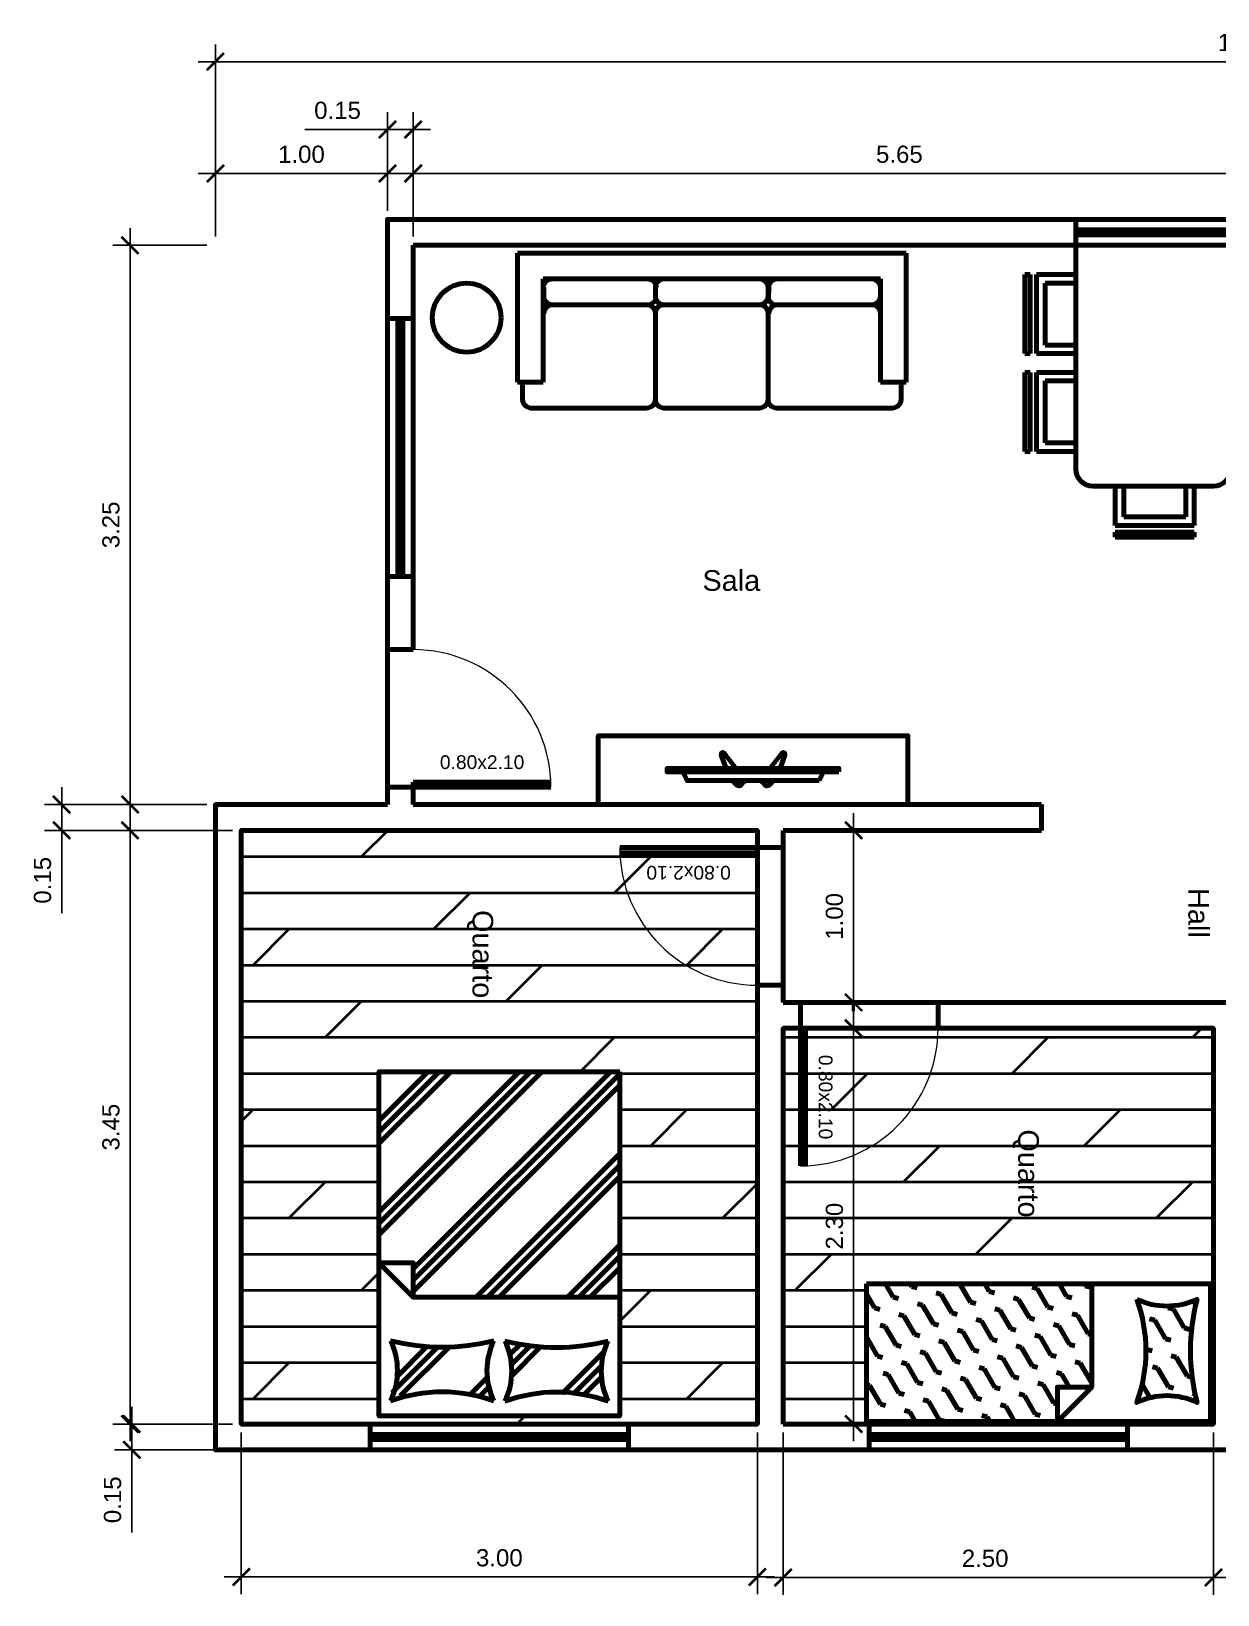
# Model space of a CAD drawing. Extents: x 13.6 to 53.4, y 12.7 to 22.3.
# Drawn here: x 21 to 27.9, y 13.18 to 22.27 of the extents above; entities that cross this region are included whole.
import ezdxf
from ezdxf.enums import TextEntityAlignment as Align

# ---------------------------------------------------------------- set-up
doc = ezdxf.new("R2010")
doc.units = 0
doc.header["$MEASUREMENT"] = 0
for name, color, linetype, lineweight in [('BANHO_COZINHA', 86, 'Continuous', 100), ('COTAS', 1, 'Continuous', 50), ('LINHA-FINA', 8, 'Continuous', 15), ('PAREDE', 250, 'Continuous', 120), ('PISOS', 144, 'Continuous', 40), ('TXT_0', 7, 'Continuous', 40), ('TXT_1', 44, 'Continuous', 40)]:
    doc.layers.add(name, color=color, linetype=linetype, lineweight=lineweight)
doc.layers.add('ESQUADRIAS', color=7, linetype='Continuous', lineweight=90, true_color=0x792f23)
doc.styles.add('ACAD07', font='arial.ttf')
doc.styles.add('ACAD07T', font='arial.ttf')
doc.dimstyles.new('ACAD07', dxfattribs={"dimtxt": 0.1, "dimasz": 0.1, "dimexe": 0.1, "dimexo": 0.05, "dimgap": 0.06, "dimtad": 1, "dimzin": 1, "dimdsep": 46, "dimtxsty": 'ACAD07', "dimblk": 'ARCHTICK', "dimcen": 0.05, "dimdle": 0.1, "dimadec": 0, "dimazin": 0, "dimtfac": 1, "dimtmove": 0, "dimatfit": 3, "dimldrblk": 'ARCHTICK', "dimfxl": 1, "dimtolj": 1, "dimtzin": 0, "dimarcsym": 0})
pattern_1 = [(360, (20.61304, 48.7612), (5e-17, 0.21), []), (45, (20.61304, 48.7612), (-0.42, 0.42), [0.296985, -0.59397])]

# ---------------------------------------------------------------- blocks, each defined once
blk = doc.blocks.new('*X43')
at = {"color": 0}
for p, q in [((2.7951, 3.8557), (3.0413, 4.1019)), ((2.8082, 4.0014), (2.918, 4.1112)), ((2.8088, 3.9358), (2.9782, 4.1051)), ((3.451, 4.1139), (3.4619, 4.1248)), ((3.4682, 4.0648), (3.5164, 4.113)), ((3.4797, 4.01), (3.5732, 4.1035)), ((3.6987, 3.8313), (3.9826, 4.1152)), ((3.7659, 3.8322), (4.0298, 4.0961)), ((3.8284, 3.8284), (4.0075, 4.0075)), ((3.1736, 3.8365), (3.3314, 3.9943)), ((3.2311, 3.8277), (3.3319, 3.9285)), ((3.2854, 3.8158), (3.3412, 3.8715))]:
    blk.add_line(p, q, dxfattribs=at)
blk = doc.blocks.new('*X42')
at = {"color": 0}
for p, q in [((2.7071, 2.7071), (3.5414, 3.5414)), ((2.7071, 3.2375), (3.0111, 3.5414)), ((2.7071, 2.7734), (3.4752, 3.5414)), ((2.7071, 3.3038), (2.9448, 3.5414)), ((2.7071, 2.8397), (3.4089, 3.5414)), ((2.7071, 3.3701), (2.8785, 3.5414)), ((2.7071, 2.3094), (3.9071, 3.5094)), ((2.7071, 2.2431), (3.9071, 3.4431)), ((2.7615, 2.2312), (3.9071, 3.3768)), ((3.1592, 2.2312), (4.1071, 3.1791)), ((3.2255, 2.2312), (4.1071, 3.1128)), ((3.2918, 2.2312), (4.1071, 3.0465)), ((3.6896, 2.2312), (4.1071, 2.6487)), ((3.7559, 2.2312), (4.1071, 2.5824)), ((3.8222, 2.2312), (4.1071, 2.5161))]:
    blk.add_line(p, q, dxfattribs=at)
blk = doc.blocks.new('CAMA')
at = {"layer": 'BANHO_COZINHA'}
blk.add_lwpolyline([(0, -2), (1.4, -2), (1.4, 0), (0, 0)], close=True, dxfattribs=at)
blk.add_lwpolyline([(0, -0.6897), (1.2, -0.6897), (1.4, -0.8897), (1.2, -0.8897), (1.2, -0.6897)], dxfattribs=at)
for name in ['*X43', '*X42']:
    blk.add_blockref(name, (-2.7071, -4.2312), dxfattribs=at)
blk = doc.blocks.new('*X45')
at = {"color": 0}
for p, q in [((3.4061, 4.1316), (3.4293, 4.145)), ((3.5634, 4.078), (3.5715, 4.1082)), ((3.6635, 4.1104), (3.6649, 4.1154)), ((3.7341, 4.0323), (3.8424, 4.0948)), ((3.8424, 4.0948), (3.8504, 4.1248)), ((3.9426, 4.1271), (3.9463, 4.1411)), ((3.447, 3.9854), (3.4551, 4.0155)), ((3.4551, 4.0155), (3.5634, 4.078)), ((3.6259, 3.9698), (3.634, 4)), ((3.726, 4.0021), (3.7341, 4.0323)), ((3.9049, 3.9865), (3.913, 4.0167)), ((3.5095, 3.8771), (3.5176, 3.9073)), ((3.5176, 3.9073), (3.6259, 3.9698)), ((3.7885, 3.8939), (3.7966, 3.924)), ((3.7966, 3.924), (3.9049, 3.9865)), ((3.6786, 3.8559), (3.6884, 3.8615)), ((3.6884, 3.8615), (3.6965, 3.8917)), ((3.891, 3.8342), (3.9674, 3.8783)), ((3.9674, 3.8783), (3.9683, 3.8817)), ((3.3071, 3.4971), (3.3179, 3.5033)), ((3.3179, 3.5033), (3.326, 3.5335)), ((3.418, 3.5356), (3.4196, 3.5414)), ((3.4805, 3.4273), (3.4886, 3.4575)), ((3.4886, 3.4575), (3.5969, 3.52)), ((3.5969, 3.52), (3.6026, 3.5414)), ((3.7595, 3.4441), (3.7676, 3.4743)), ((3.7676, 3.4743), (3.8759, 3.5368)), ((3.8759, 3.5368), (3.8771, 3.5414)), ((3.3071, 3.3528), (3.3804, 3.395)), ((3.3804, 3.395), (3.3885, 3.4252)), ((3.5511, 3.3493), (3.6594, 3.4118)), ((3.6594, 3.4118), (3.6675, 3.442)), ((3.822, 3.3358), (3.8301, 3.366)), ((3.8301, 3.366), (3.9071, 3.4105)), ((3.3346, 3.2243), (3.4429, 3.2868)), ((3.4429, 3.2868), (3.451, 3.317)), ((3.543, 3.3191), (3.5511, 3.3493)), ((3.6136, 3.241), (3.7219, 3.3035)), ((3.7219, 3.3035), (3.73, 3.3337)), ((3.8926, 3.2578), (4.0009, 3.3203)), ((4.0009, 3.3203), (4.0066, 3.3414)), ((3.3265, 3.1941), (3.3346, 3.2243)), ((3.5054, 3.1785), (3.5135, 3.2087)), ((3.6055, 3.2108), (3.6136, 3.241)), ((3.6761, 3.1328), (3.7844, 3.1953)), ((3.7844, 3.1953), (3.7925, 3.2255)), ((3.8845, 3.2276), (3.8926, 3.2578)), ((3.9551, 3.1495), (4.0634, 3.212)), ((4.0634, 3.212), (4.0715, 3.2422)), ((3.389, 3.0858), (3.3971, 3.116)), ((3.3971, 3.116), (3.5054, 3.1785)), ((3.5679, 3.0703), (3.576, 3.1005)), ((3.668, 3.1026), (3.6761, 3.1328)), ((3.8469, 3.087), (3.855, 3.1172)), ((3.947, 3.1193), (3.9551, 3.1495)), ((4.0176, 3.0413), (4.1071, 3.0929)), ((3.4515, 2.9776), (3.4596, 3.0078)), ((3.4596, 3.0078), (3.5679, 3.0703)), ((3.7305, 2.9943), (3.7386, 3.0245)), ((3.7386, 3.0245), (3.8469, 3.087)), ((3.9094, 2.9788), (3.9175, 3.009)), ((4.0095, 3.0111), (4.0176, 3.0413)), ((3.3071, 2.9197), (3.3514, 2.9453)), ((3.3514, 2.9453), (3.3594, 2.9755)), ((3.5221, 2.8995), (3.6304, 2.962)), ((3.6304, 2.962), (3.6385, 2.9922)), ((3.793, 2.8861), (3.8011, 2.9163)), ((3.8011, 2.9163), (3.9094, 2.9788)), ((4.072, 2.9028), (4.0801, 2.933)), ((4.0801, 2.933), (4.1071, 2.9486)), ((3.3071, 2.7754), (3.4139, 2.837)), ((3.4139, 2.837), (3.4219, 2.8672)), ((3.514, 2.8693), (3.5221, 2.8995)), ((3.5846, 2.7913), (3.6929, 2.8538)), ((3.6929, 2.8538), (3.701, 2.884)), ((3.8636, 2.808), (3.9719, 2.8705)), ((3.9719, 2.8705), (3.98, 2.9007)), ((3.3681, 2.6663), (3.4764, 2.7288)), ((3.4764, 2.7288), (3.4844, 2.759)), ((3.5765, 2.7611), (3.5846, 2.7913)), ((3.6471, 2.683), (3.7554, 2.7455)), ((3.7554, 2.7455), (3.7635, 2.7757)), ((3.8555, 2.7778), (3.8636, 2.808)), ((3.9261, 2.6998), (4.0344, 2.7623)), ((4.0344, 2.7623), (4.0425, 2.7924)), ((3.36, 2.6361), (3.3681, 2.6663)), ((3.5389, 2.6205), (3.5469, 2.6507)), ((3.639, 2.6528), (3.6471, 2.683)), ((3.7096, 2.5748), (3.8179, 2.6373)), ((3.8179, 2.6373), (3.826, 2.6674)), ((3.918, 2.6696), (3.9261, 2.6998)), ((3.9886, 2.5915), (4.0969, 2.654)), ((4.0969, 2.654), (4.105, 2.6842)), ((3.4225, 2.5278), (3.4306, 2.558)), ((3.4306, 2.558), (3.5389, 2.6205)), ((3.7015, 2.5446), (3.7096, 2.5748)), ((3.8804, 2.529), (3.8885, 2.5592)), ((3.9805, 2.5613), (3.9886, 2.5915)), ((3.3071, 2.4867), (3.3224, 2.4955)), ((3.3224, 2.4955), (3.3304, 2.5257)), ((3.4931, 2.4498), (3.6014, 2.5123)), ((3.6014, 2.5123), (3.6094, 2.5424)), ((3.764, 2.4363), (3.7721, 2.4665)), ((3.7721, 2.4665), (3.8804, 2.529)), ((4.043, 2.4531), (4.0511, 2.4833)), ((4.0511, 2.4833), (4.1071, 2.5156)), ((3.3071, 2.3424), (3.3849, 2.3873)), ((3.3849, 2.3873), (3.3929, 2.4174)), ((3.485, 2.4196), (3.4931, 2.4498)), ((3.5556, 2.3415), (3.6639, 2.404)), ((3.6639, 2.404), (3.6719, 2.4342)), ((3.8346, 2.3583), (3.9429, 2.4208)), ((3.9429, 2.4208), (3.951, 2.4509)), ((3.3645, 2.2312), (3.4474, 2.279)), ((3.4474, 2.279), (3.4554, 2.3092)), ((3.5475, 2.3113), (3.5556, 2.3415)), ((3.6181, 2.2333), (3.7264, 2.2958)), ((3.7264, 2.2958), (3.7344, 2.3259)), ((3.8265, 2.3281), (3.8346, 2.3583)), ((3.8971, 2.25), (4.0054, 2.3125)), ((4.0054, 2.3125), (4.0135, 2.3427)), ((4.1055, 2.3448), (4.1071, 2.3508)), ((3.6176, 2.2312), (3.6181, 2.2333)), ((3.8921, 2.2312), (3.8971, 2.25)), ((4.0751, 2.2312), (4.076, 2.2344))]:
    blk.add_line(p, q, dxfattribs=at)
blk = doc.blocks.new('cama solteiro')
at = {"layer": 'BANHO_COZINHA'}
blk.add_lwpolyline([(0, -2), (0.8, -2), (0.8, 0), (0, 0)], close=True, dxfattribs=at)
blk.add_lwpolyline([(0.0896, -0.4283, 0.225653), (0.0896, -0.0783, 0.126468), (0.6896, -0.0783, 0.229183), (0.6896, -0.4283, 0.177215), (0.0896, -0.4283, -1.753133)], format="xyb", dxfattribs=at)
blk.add_lwpolyline([(0, -0.6897), (0.6, -0.6897), (0.8, -0.8897), (0.6, -0.8897), (0.6, -0.6897)], dxfattribs=at)
blk.add_blockref('*X45', (-3.3071, -4.2312), dxfattribs=at)
blk = doc.blocks.new('SOFA')
for p, q in [((0, 0), (2.2589, 0)), ((0, 0), (0, -0.75)), ((2.2589, 0), (2.2589, -0.75)), ((0.15, -0.15), (2.1089, -0.15)), ((0.15, -0.15), (0.15, -0.75)), ((0.203, -0.15), (0.7563, -0.15)), ((0.8048, -0.1501), (0.8176, -0.1501)), ((0.8513, -0.15), (1.4064, -0.15)), ((0.8556, -0.1501), (1.4056, -0.1501)), ((1.5089, -0.1501), (2.0589, -0.1501)), ((2.1089, -0.15), (2.1089, -0.75)), ((0.153, -0.2001), (0.153, -0.25)), ((0.8013, -0.2), (0.8013, -0.25)), ((0.8067, -0.1897), (0.8078, -0.2001)), ((1.4564, -0.2), (1.4564, -0.25)), ((1.4602, -0.2014), (1.4584, -0.2664)), ((2.1089, -0.2), (2.1089, -0.25)), ((0.203, -0.3), (0.7563, -0.3)), ((0.8011, -0.35), (0.8011, -0.85)), ((0.8513, -0.3), (1.4064, -0.3)), ((1.4562, -0.35), (1.4562, -0.85)), ((1.5089, -0.3001), (2.0589, -0.3001)), ((0, -0.75), (0.15, -0.75)), ((0.03, -0.75), (0.03, -0.85)), ((2.1089, -0.75), (2.2589, -0.75)), ((2.2289, -0.75), (2.2289, -0.85)), ((0.08, -0.9), (0.7507, -0.9)), ((0.2007, -0.9), (0.7507, -0.9)), ((0.8513, -0.9), (1.4064, -0.9)), ((1.5061, -0.9), (2.1789, -0.9))]:
    blk.add_line(p, q)
for centre, start, end in [((0.2007, -0.2001), 90, 167.94665), ((0.7563, -0.2001), 12.05335, 90), ((0.8513, -0.2), 90, 180), ((1.4064, -0.2), 0, 90), ((1.4103, -0.2), 358.35092, 90), ((1.5089, -0.2001), 90, 167.94665), ((2.0589, -0.2), 0, 90), ((0.203, -0.25), 180, 270), ((0.7563, -0.25), 270, 340.80185), ((0.8513, -0.25), 180, 270), ((1.4064, -0.25), 270, 0), ((1.5056, -0.25), 199.19815, 270), ((2.0589, -0.25), 270, 0), ((0.2035, -0.35), 90, 180), ((0.7513, -0.35), 0, 90), ((0.8513, -0.35), 90, 180), ((1.4064, -0.35), 0, 90), ((1.5111, -0.35), 90, 180), ((2.0589, -0.35), 0, 90), ((0.08, -0.85), 180, 270), ((0.7507, -0.85), 270, 0), ((0.8513, -0.85), 180, 270), ((1.4064, -0.85), 270, 0), ((1.5061, -0.85), 180, 270), ((2.1789, -0.85), 270, 0)]:
    blk.add_arc(centre, 0.05, start, end)
blk = doc.blocks.new('mesa')
at = {"layer": 'BANHO_COZINHA'}
for p, q in [((0.2112, 1.6966), (0.6712, 1.6966)), ((0.2112, 1.6666), (0.6712, 1.6666)), ((0.2112, 1.6286), (0.6712, 1.6286)), ((0.2112, 1.4009), (0.2112, 1.6286)), ((0.2612, 1.4009), (0.2612, 1.5786)), ((0.2612, 1.5786), (0.6212, 1.5786)), ((0.6212, 1.4009), (0.6212, 1.5786)), ((0.6712, 1.4009), (0.6712, 1.6286)), ((0.1, 1.4), (0.8, 1.4)), ((0, 1.3), (0, 0)), ((0.9, 1.3), (0.9, 0)), ((-0.2957, 1.1987), (-0.2957, 0.7387)), ((-0.2657, 1.1987), (-0.2657, 0.7387)), ((-0.2277, 1.1987), (-0.2277, 0.7387)), ((0, 1.1987), (-0.2277, 1.1987)), ((0.9, 1.1987), (1.1277, 1.1987)), ((1.1277, 1.1987), (1.1277, 0.7387)), ((1.1657, 1.1987), (1.1657, 0.7387)), ((1.1957, 1.1987), (1.1957, 0.7387)), ((-0.1777, 1.1487), (-0.1777, 0.7887)), ((0, 1.1487), (-0.1777, 1.1487)), ((0.9, 1.1487), (1.0777, 1.1487)), ((1.0777, 1.1487), (1.0777, 0.7887)), ((0, 0.7387), (-0.2277, 0.7387)), ((0, 0.7887), (-0.1777, 0.7887)), ((0.9, 0.7887), (1.0777, 0.7887)), ((0.9, 0.7387), (1.1277, 0.7387)), ((-0.2957, 0.6299), (-0.2957, 0.1699)), ((-0.2657, 0.6299), (-0.2657, 0.1699)), ((-0.2277, 0.6299), (-0.2277, 0.1699)), ((0, 0.6299), (-0.2277, 0.6299)), ((-0.1777, 0.5799), (-0.1777, 0.2199)), ((0, 0.5799), (-0.1777, 0.5799)), ((0.9, 0.6299), (1.1277, 0.6299)), ((0.9, 0.5799), (1.0777, 0.5799)), ((1.0777, 0.5799), (1.0777, 0.2199)), ((1.1277, 0.6299), (1.1277, 0.1699)), ((1.1657, 0.6299), (1.1657, 0.1699)), ((1.1957, 0.6299), (1.1957, 0.1699)), ((0, 0.2199), (-0.1777, 0.2199)), ((0.9, 0.2199), (1.0777, 0.2199)), ((0, 0.1699), (-0.2277, 0.1699)), ((0.9, 0.1699), (1.1277, 0.1699)), ((0, 0), (0.9, 0))]:
    blk.add_line(p, q, dxfattribs=at)
for points in [[(0.2112, 1.6966), (0.2112, 1.6666)], [(0.6712, 1.6966), (0.6712, 1.6666)], [(-0.2957, 1.1987), (-0.2657, 1.1987)], [(1.1957, 1.1987), (1.1657, 1.1987)], [(-0.2957, 0.7387), (-0.2657, 0.7387)], [(1.1957, 0.7387), (1.1657, 0.7387)], [(-0.2957, 0.6299), (-0.2657, 0.6299)], [(1.1957, 0.6299), (1.1657, 0.6299)], [(-0.2957, 0.1699), (-0.2657, 0.1699)], [(1.1957, 0.1699), (1.1657, 0.1699)]]:
    blk.add_lwpolyline(points, dxfattribs=at)
for centre, start, end in [((0.1, 1.3), 90, 180), ((0.1, 1.3), 90, 180), ((0.8, 1.3), 0, 90), ((0.8, 1.3), 0, 90)]:
    blk.add_arc(centre, 0.1, start, end, dxfattribs=at)
blk = doc.blocks.new('mesinha')
at = {"layer": 'BANHO_COZINHA'}
blk.add_circle((0, -0.2), 0.2, dxfattribs=at)
blk = doc.blocks.new('mesa_com_tv')
at = {"layer": 'BANHO_COZINHA'}
for points in [[(0.5, 0), (0.1, 0), (0.1, -1.8), (0.5, -1.8)], [(0.3109, -0.4013), (0.3109, -1.3997), (0.2899, -1.3997), (0.2899, -0.4013)], [(0.3607, -0.5158), (0.3607, -1.2843), (0.3109, -1.309), (0.3109, -0.4912)]]:
    blk.add_lwpolyline(points, close=True, dxfattribs=at)
for points in [[(0.2899, -0.7438), (0.2897, -0.7436), (0.2132, -0.7155), (0.2036, -0.7164), (0.1979, -0.7199), (0.1979, -0.7282), (0.2141, -0.7432), (0.2899, -0.8021)], [(0.3607, -0.8583), (0.3763, -0.8391), (0.3899, -0.8272), (0.3917, -0.8206), (0.3868, -0.8061), (0.3701, -0.7898), (0.3607, -0.7828)], [(0.2899, -1.0573), (0.2897, -1.0575), (0.2132, -1.0856), (0.2036, -1.0847), (0.1979, -1.0812), (0.1979, -1.0728), (0.2141, -1.0579), (0.2899, -0.999)], [(0.3607, -0.9428), (0.3763, -0.962), (0.3899, -0.9739), (0.3917, -0.9805), (0.3868, -0.995), (0.3701, -1.0112), (0.3607, -1.0183)]]:
    blk.add_lwpolyline(points, dxfattribs=at)
blk = doc.blocks.new('_ArchTick')
at = {"color": 0, "const_width": 0.15}
blk.add_lwpolyline([(-0.5, -0.5), (0.5, 0.5)], dxfattribs=at)
blk = doc.blocks.new('*D54')
at = {"layer": 'COTAS', "color": 0, "lineweight": -2, "transparency": 16777216}
for p, q in [((22.0737, 21.2241), (22.0737, 22.191)), ((34.0737, 21.2241), (34.0737, 22.191)), ((34.1737, 22.091), (21.9737, 22.091))]:
    blk.add_line(p, q, dxfattribs=at)
at = {"layer": 'Defpoints', "color": 0, "transparency": 16777216}
for p in [(22.0737, 22.091), (22.0737, 21.1741), (34.0737, 21.1741)]:
    blk.add_point(p, dxfattribs=at)
at = {"layer": 'COTAS', "color": 0, "lineweight": -2, "transparency": 16777216, "xscale": 0.1, "yscale": 0.1, "zscale": 0.1, "rotation": 180}
blk.add_blockref('_ArchTick', (22.0737, 22.091), dxfattribs=at)
at = {"layer": 'COTAS', "color": 0, "lineweight": -2, "transparency": 16777216, "xscale": 0.1, "yscale": 0.1, "zscale": 0.1}
blk.add_blockref('_ArchTick', (34.0737, 22.091), dxfattribs=at)
at = {"layer": 'COTAS', "color": 0, "transparency": 16777216, "insert": (28.0737, 22.202), "char_height": 0.1, "attachment_point": 5, "style": 'ACAD07'}
blk.add_mtext('\\A1;12.00', dxfattribs=at)
blk = doc.blocks.new('*D55')
at = {"layer": 'COTAS', "color": 0, "lineweight": -2, "transparency": 16777216}
for p, q in [((21.5779, 21.1241), (21.5779, 17.6741)), ((22.0237, 21.0241), (21.4779, 21.0241)), ((22.0237, 17.7741), (21.4779, 17.7741))]:
    blk.add_line(p, q, dxfattribs=at)
at = {"layer": 'Defpoints', "color": 0, "transparency": 16777216}
for p in [(22.0737, 21.0241), (21.5779, 17.7741), (22.0737, 17.7741)]:
    blk.add_point(p, dxfattribs=at)
at = {"layer": 'COTAS', "color": 0, "lineweight": -2, "transparency": 16777216, "xscale": 0.1, "yscale": 0.1, "zscale": 0.1}
for p, rotation in [((21.5779, 21.0241), 90), ((21.5779, 17.7741), 270)]:
    blk.add_blockref('_ArchTick', p, dxfattribs=dict(at, rotation=rotation))
at = {"layer": 'COTAS', "color": 0, "transparency": 16777216, "insert": (21.4668, 19.3991), "char_height": 0.1, "attachment_point": 5, "rotation": 90, "style": 'ACAD07'}
blk.add_mtext('\\A1;3.25', dxfattribs=at)
blk = doc.blocks.new('*D56')
at = {"layer": 'COTAS', "color": 0, "lineweight": -2, "transparency": 16777216}
for p, q in [((21.5779, 17.7241), (21.5779, 14.0741)), ((22.1737, 17.6241), (21.4779, 17.6241)), ((22.1737, 14.1741), (21.4779, 14.1741))]:
    blk.add_line(p, q, dxfattribs=at)
at = {"layer": 'Defpoints', "color": 0, "transparency": 16777216}
for p in [(22.2237, 17.6241), (21.5779, 14.1741), (22.2237, 14.1741)]:
    blk.add_point(p, dxfattribs=at)
at = {"layer": 'COTAS', "color": 0, "lineweight": -2, "transparency": 16777216, "xscale": 0.1, "yscale": 0.1, "zscale": 0.1}
for p, rotation in [((21.5779, 17.6241), 90), ((21.5779, 14.1741), 270)]:
    blk.add_blockref('_ArchTick', p, dxfattribs=dict(at, rotation=rotation))
at = {"layer": 'COTAS', "color": 0, "transparency": 16777216, "insert": (21.4668, 15.8991), "char_height": 0.1, "attachment_point": 5, "rotation": 90, "style": 'ACAD07'}
blk.add_mtext('\\A1;3.45', dxfattribs=at)
blk = doc.blocks.new('*D57')
at = {"layer": 'COTAS', "color": 0, "lineweight": -2, "transparency": 16777216}
for p, q in [((22.2237, 14.1241), (22.2237, 13.1853)), ((25.2237, 14.1241), (25.2237, 13.1853)), ((25.3237, 13.2853), (22.1237, 13.2853))]:
    blk.add_line(p, q, dxfattribs=at)
at = {"layer": 'Defpoints', "color": 0, "transparency": 16777216}
for p in [(22.2237, 14.1741), (25.2237, 14.1741), (22.2237, 13.2853)]:
    blk.add_point(p, dxfattribs=at)
at = {"layer": 'COTAS', "color": 0, "lineweight": -2, "transparency": 16777216, "xscale": 0.1, "yscale": 0.1, "zscale": 0.1, "rotation": 180}
blk.add_blockref('_ArchTick', (22.2237, 13.2853), dxfattribs=at)
at = {"layer": 'COTAS', "color": 0, "lineweight": -2, "transparency": 16777216, "xscale": 0.1, "yscale": 0.1, "zscale": 0.1}
blk.add_blockref('_ArchTick', (25.2237, 13.2853), dxfattribs=at)
at = {"layer": 'COTAS', "color": 0, "transparency": 16777216, "insert": (23.7237, 13.3963), "char_height": 0.1, "attachment_point": 5, "style": 'ACAD07'}
blk.add_mtext('\\A1;3.00', dxfattribs=at)
blk = doc.blocks.new('*D58')
at = {"layer": 'COTAS', "color": 0, "lineweight": -2, "transparency": 16777216}
for p, q in [((25.3737, 14.1241), (25.3737, 13.1821)), ((27.8737, 14.1241), (27.8737, 13.1821)), ((27.9737, 13.2821), (25.2737, 13.2821))]:
    blk.add_line(p, q, dxfattribs=at)
at = {"layer": 'Defpoints', "color": 0, "transparency": 16777216}
for p in [(25.3737, 14.1741), (27.8737, 14.1741), (25.3737, 13.2821)]:
    blk.add_point(p, dxfattribs=at)
at = {"layer": 'COTAS', "color": 0, "lineweight": -2, "transparency": 16777216, "xscale": 0.1, "yscale": 0.1, "zscale": 0.1, "rotation": 180}
blk.add_blockref('_ArchTick', (25.3737, 13.2821), dxfattribs=at)
at = {"layer": 'COTAS', "color": 0, "lineweight": -2, "transparency": 16777216, "xscale": 0.1, "yscale": 0.1, "zscale": 0.1}
blk.add_blockref('_ArchTick', (27.8737, 13.2821), dxfattribs=at)
at = {"layer": 'COTAS', "color": 0, "transparency": 16777216, "insert": (26.5471, 13.3932), "char_height": 0.1, "attachment_point": 5, "style": 'ACAD07'}
blk.add_mtext('\\A1;2.50', dxfattribs=at)
blk = doc.blocks.new('*D65')
at = {"layer": 'COTAS', "color": 0, "lineweight": -2, "transparency": 16777216}
for p, q in [((25.7827, 16.5741), (25.7827, 14.0741)), ((25.7484, 16.4741), (25.6827, 16.4741)), ((25.7484, 14.1741), (25.6827, 14.1741))]:
    blk.add_line(p, q, dxfattribs=at)
at = {"layer": 'Defpoints', "color": 0, "transparency": 16777216}
for p in [(25.7984, 16.4741), (25.7827, 14.1741), (25.7984, 14.1741)]:
    blk.add_point(p, dxfattribs=at)
at = {"layer": 'COTAS', "color": 0, "lineweight": -2, "transparency": 16777216, "xscale": 0.1, "yscale": 0.1, "zscale": 0.1}
for p, rotation in [((25.7827, 16.4741), 90), ((25.7827, 14.1741), 270)]:
    blk.add_blockref('_ArchTick', p, dxfattribs=dict(at, rotation=rotation))
at = {"layer": 'COTAS', "color": 0, "transparency": 16777216, "insert": (25.6716, 15.3241), "char_height": 0.1, "attachment_point": 5, "rotation": 90, "style": 'ACAD07'}
blk.add_mtext('\\A1;2.30', dxfattribs=at)
blk = doc.blocks.new('*D66')
at = {"layer": 'COTAS', "color": 0, "lineweight": -2, "transparency": 16777216}
for p, q in [((25.7826, 16.5241), (25.7826, 17.7241)), ((25.7327, 17.6241), (25.6826, 17.6241)), ((25.7327, 16.6241), (25.6826, 16.6241))]:
    blk.add_line(p, q, dxfattribs=at)
at = {"layer": 'Defpoints', "color": 0, "transparency": 16777216}
for p in [(25.7826, 17.6241), (25.7827, 17.6241), (25.7827, 16.6241)]:
    blk.add_point(p, dxfattribs=at)
at = {"layer": 'COTAS', "color": 0, "lineweight": -2, "transparency": 16777216, "xscale": 0.1, "yscale": 0.1, "zscale": 0.1}
for p, rotation in [((25.7826, 17.6241), 90), ((25.7826, 16.6241), 270)]:
    blk.add_blockref('_ArchTick', p, dxfattribs=dict(at, rotation=rotation))
at = {"layer": 'COTAS', "color": 0, "transparency": 16777216, "insert": (25.6715, 17.1241), "char_height": 0.1, "attachment_point": 5, "rotation": 90, "style": 'ACAD07'}
blk.add_mtext('\\A1;1.00', dxfattribs=at)
blk = doc.blocks.new('*D70')
at = {"layer": 'COTAS', "color": 0, "lineweight": -2, "transparency": 16777216}
for p, q in [((23.2237, 21.0741), (23.2237, 21.5414)), ((28.8737, 21.0741), (28.8737, 21.5414)), ((23.1237, 21.4414), (28.9737, 21.4414))]:
    blk.add_line(p, q, dxfattribs=at)
at = {"layer": 'Defpoints', "color": 0, "transparency": 16777216}
for p in [(28.8737, 21.4414), (23.2237, 21.0241), (28.8737, 21.0241)]:
    blk.add_point(p, dxfattribs=at)
at = {"layer": 'COTAS', "color": 0, "lineweight": -2, "transparency": 16777216, "xscale": 0.1, "yscale": 0.1, "zscale": 0.1, "rotation": 180}
blk.add_blockref('_ArchTick', (23.2237, 21.4414), dxfattribs=at)
at = {"layer": 'COTAS', "color": 0, "lineweight": -2, "transparency": 16777216, "xscale": 0.1, "yscale": 0.1, "zscale": 0.1}
blk.add_blockref('_ArchTick', (28.8737, 21.4414), dxfattribs=at)
at = {"layer": 'COTAS', "color": 0, "transparency": 16777216, "insert": (26.0487, 21.5525), "char_height": 0.1, "attachment_point": 5, "style": 'ACAD07'}
blk.add_mtext('\\A1;5.65', dxfattribs=at)
blk = doc.blocks.new('*D71')
at = {"layer": 'COTAS', "color": 0, "lineweight": -2, "transparency": 16777216}
for p, q in [((22.0737, 21.0741), (22.0737, 21.5413)), ((23.0737, 21.2241), (23.0737, 21.5413)), ((23.1737, 21.4413), (21.9737, 21.4413))]:
    blk.add_line(p, q, dxfattribs=at)
at = {"layer": 'Defpoints', "color": 0, "transparency": 16777216}
for p in [(22.0737, 21.4413), (23.0737, 21.1741), (22.0737, 21.0241)]:
    blk.add_point(p, dxfattribs=at)
at = {"layer": 'COTAS', "color": 0, "lineweight": -2, "transparency": 16777216, "xscale": 0.1, "yscale": 0.1, "zscale": 0.1, "rotation": 180}
blk.add_blockref('_ArchTick', (22.0737, 21.4413), dxfattribs=at)
at = {"layer": 'COTAS', "color": 0, "lineweight": -2, "transparency": 16777216, "xscale": 0.1, "yscale": 0.1, "zscale": 0.1}
blk.add_blockref('_ArchTick', (23.0737, 21.4413), dxfattribs=at)
at = {"layer": 'COTAS', "color": 0, "transparency": 16777216, "insert": (22.5737, 21.5524), "char_height": 0.1, "attachment_point": 5, "style": 'ACAD07'}
blk.add_mtext('\\A1;1.00', dxfattribs=at)
blk = doc.blocks.new('*D85')
at = {"layer": 'COTAS', "color": 0, "lineweight": -2, "transparency": 16777216}
for p, q in [((21.1803, 17.8741), (21.1803, 17.6241)), ((22.0237, 17.7741), (21.0803, 17.7741)), ((22.0237, 17.6241), (21.0803, 17.6241)), ((21.1803, 17.6241), (21.1803, 17.1436))]:
    blk.add_line(p, q, dxfattribs=at)
at = {"layer": 'Defpoints', "color": 0, "transparency": 16777216}
for p in [(22.0737, 17.7741), (21.1803, 17.6241), (22.0737, 17.6241)]:
    blk.add_point(p, dxfattribs=at)
at = {"layer": 'COTAS', "color": 0, "lineweight": -2, "transparency": 16777216, "xscale": 0.1, "yscale": 0.1, "zscale": 0.1}
for p, rotation in [((21.1803, 17.7741), 90), ((21.1803, 17.6241), 270)]:
    blk.add_blockref('_ArchTick', p, dxfattribs=dict(at, rotation=rotation))
at = {"layer": 'COTAS', "color": 0, "transparency": 16777216, "insert": (21.0693, 17.3338), "char_height": 0.1, "attachment_point": 5, "rotation": 90, "style": 'ACAD07'}
blk.add_mtext('\\A1;0.15', dxfattribs=at)
blk = doc.blocks.new('*D86')
at = {"layer": 'COTAS', "color": 0, "lineweight": -2, "transparency": 16777216}
for p, q in [((21.5874, 14.2741), (21.5874, 14.0241)), ((22.1737, 14.1741), (21.4874, 14.1741)), ((22.1737, 14.0241), (21.4874, 14.0241)), ((21.5874, 14.0241), (21.5874, 13.5436))]:
    blk.add_line(p, q, dxfattribs=at)
at = {"layer": 'Defpoints', "color": 0, "transparency": 16777216}
for p in [(22.2237, 14.1741), (21.5874, 14.0241), (22.2237, 14.0241)]:
    blk.add_point(p, dxfattribs=at)
at = {"layer": 'COTAS', "color": 0, "lineweight": -2, "transparency": 16777216, "xscale": 0.1, "yscale": 0.1, "zscale": 0.1}
for p, rotation in [((21.5874, 14.1741), 90), ((21.5874, 14.0241), 270)]:
    blk.add_blockref('_ArchTick', p, dxfattribs=dict(at, rotation=rotation))
at = {"layer": 'COTAS', "color": 0, "transparency": 16777216, "insert": (21.4763, 13.7338), "char_height": 0.1, "attachment_point": 5, "rotation": 90, "style": 'ACAD07'}
blk.add_mtext('\\A1;0.15', dxfattribs=at)
blk = doc.blocks.new('*D87')
at = {"layer": 'COTAS', "color": 0, "lineweight": -2, "transparency": 16777216}
for p, q in [((23.0737, 21.2241), (23.0737, 21.7967)), ((23.2237, 21.2241), (23.2237, 21.7967)), ((23.0737, 21.6967), (22.5932, 21.6967)), ((23.3237, 21.6967), (23.0737, 21.6967))]:
    blk.add_line(p, q, dxfattribs=at)
at = {"layer": 'Defpoints', "color": 0, "transparency": 16777216}
for p in [(23.0737, 21.6967), (23.0737, 21.1741), (23.2237, 21.1741)]:
    blk.add_point(p, dxfattribs=at)
at = {"layer": 'COTAS', "color": 0, "lineweight": -2, "transparency": 16777216, "xscale": 0.1, "yscale": 0.1, "zscale": 0.1, "rotation": 180}
blk.add_blockref('_ArchTick', (23.0737, 21.6967), dxfattribs=at)
at = {"layer": 'COTAS', "color": 0, "lineweight": -2, "transparency": 16777216, "xscale": 0.1, "yscale": 0.1, "zscale": 0.1}
blk.add_blockref('_ArchTick', (23.2237, 21.6967), dxfattribs=at)
at = {"layer": 'COTAS', "color": 0, "transparency": 16777216, "insert": (22.7835, 21.8078), "char_height": 0.1, "attachment_point": 5, "style": 'ACAD07'}
blk.add_mtext('\\A1;0.15', dxfattribs=at)

msp = doc.modelspace()

# ---------------------------------------------------------------- hatches: boundary and pattern name
at = {"layer": 'PISOS', "true_color": 0x794901, "transparency": 33554541}
h = msp.add_hatch(dxfattribs=at)
h.set_pattern_fill('DOLMIT', color=36, scale=0.84)
h.set_pattern_definition(pattern_1)
h.paths.add_polyline_path([(25.2237, 14.1741), (25.2237, 16.7241, -0.414214), (24.4237, 17.5241), (25.2237, 17.5241), (25.2237, 17.6241), (22.2237, 17.6241), (22.2237, 14.1741)])
h.paths.add_polyline_path([(24.4237, 14.2215), (23.0237, 14.2215), (23.0237, 16.2215), (24.4237, 16.2215)], flags=16)
h.paths.add_polyline_path([(23.2237, 14.9113), (23.0237, 15.1113), (23.2237, 15.1113)], flags=0)
h.paths.add_polyline_path([(24.3605, 14.6632, 0.225653), (24.3605, 14.3132, 0.126468), (23.7605, 14.3132, 0.229183), (23.7605, 14.6632, 0.177215)], flags=0)
h.paths.add_polyline_path([(23.6868, 14.6734, 0.225653), (23.6868, 14.3234, 0.126468), (23.0868, 14.3234, 0.229183), (23.0868, 14.6734, 0.177215)], flags=0)
h.paths.add_polyline_path([(23.5259, 17.1935), (23.5259, 16.6153), (23.7231, 16.6153), (23.7231, 17.1935)], flags=24)
h = msp.add_hatch(dxfattribs=at)
h.set_pattern_fill('DOLMIT', color=36, scale=0.84)
h.set_pattern_definition(pattern_1)
h.paths.add_polyline_path([(25.2237, 16.7241), (25.2237, 17.4941), (24.4243, 17.4941, 0.40327)])
h.paths.add_polyline_path([(27.8737, 16.4741), (26.2737, 16.4741, -0.414214), (25.4737, 15.6741), (25.4737, 16.4741), (25.3737, 16.4741), (25.3737, 14.1741), (27.8737, 14.1741)])
h.paths.add_polyline_path([(27.8567, 14.9887), (27.8567, 14.1887), (25.8567, 14.1887), (25.8567, 14.9887)], flags=16)
h.paths.add_polyline_path([(27.167, 14.3887), (26.967, 14.1887), (26.967, 14.3887)], flags=0)
h.paths.add_polyline_path([(27.4285, 14.8991, 0.225653), (27.7785, 14.8991, 0.126468), (27.7785, 14.2991, 0.229183), (27.4285, 14.2991, 0.177215)], flags=0)
h.paths.add_polyline_path([(26.2737, 16.4741), (25.5037, 16.4741), (25.5037, 15.6746, 0.40327)], flags=17)
h.paths.add_polyline_path([(33.9237, 14.1741), (33.9237, 17.6241), (30.9237, 17.6241), (29.4737, 17.6241), (29.4737, 17.5241), (30.2737, 17.5241, -0.414214), (29.4737, 16.7241), (29.4737, 16.6241), (30.9237, 16.6241), (30.9237, 14.1741)])
h.paths.add_polyline_path([(32.9741, 16.0991), (32.9741, 14.6991), (30.9741, 14.6991), (30.9741, 16.0991)], flags=16)
h.paths.add_polyline_path([(31.426, 16.036, 0.177215), (31.426, 15.436, 0.225653), (31.076, 15.436, 0.126468), (31.076, 16.036, 0.229183)], flags=0)
h.paths.add_polyline_path([(31.8638, 16.0991), (31.8638, 15.8991), (31.6638, 15.8991)], flags=0)
h.paths.add_polyline_path([(31.4157, 15.3623, 0.177215), (31.4157, 14.7623, 0.225653), (31.0657, 14.7623, 0.126468), (31.0657, 15.3623, 0.229183)], flags=0)
h.paths.add_polyline_path([(30.2732, 17.4941), (29.4737, 17.4941), (29.4737, 16.7241, 0.40327)], flags=17)
h.paths.add_polyline_path([(25.0896, 17.439), (24.5578, 17.439), (24.5578, 17.3165), (25.0896, 17.3165)], flags=24)
h.paths.add_polyline_path([(26.6969, 15.9192), (26.6969, 15.3409), (26.8941, 15.3409), (26.8941, 15.9192)], flags=24)
h.paths.add_polyline_path([(25.5588, 16.34), (25.5588, 15.8082), (25.6813, 15.8082), (25.6813, 16.34)], flags=24)
h.paths.add_polyline_path([(33.1981, 17.0425), (33.1981, 16.4643), (33.3953, 16.4643), (33.3953, 17.0425)], flags=24)
h.paths.add_polyline_path([(29.6078, 17.3165), (30.1396, 17.3165), (30.1396, 17.439), (29.6078, 17.439)], flags=24)

# ---------------------------------------------------------------- linework, layer by layer
at = {"layer": 'BANHO_COZINHA'}
for centre, radius, start, end in [((22.7241, 14.4835), 0.4075, 334.56804, 25.43196), ((23.3922, 15.8256), 1.205, 255.58434, 284.41566), ((24.0539, 14.4835), 0.4018, 154.18342, 205.81658), ((23.3883, 14.4815), 0.4075, 334.56804, 25.43196), ((24.0563, 15.8236), 1.205, 255.58434, 284.41566), ((24.718, 14.4815), 0.4018, 154.18342, 205.81658), ((23.3922, 13.4886), 0.873, 69.90137, 110.09863), ((24.0563, 13.4867), 0.873, 69.90137, 110.09863)]:
    msp.add_arc(centre, radius, start, end, dxfattribs=at)
at = {"layer": 'COTAS'}
msp.add_line((25.7827, 16.5741), (25.7827, 16.6241), dxfattribs=at)
at = {"layer": 'ESQUADRIAS', "linetype": 'ByBlock'}
for p, q in [((28.5737, 21.1141), (27.0737, 21.1141)), ((27.0737, 21.1141), (27.0737, 21.0841)), ((27.0737, 21.0841), (28.5737, 21.0841)), ((23.1637, 20.5991), (23.1337, 20.5991)), ((23.1337, 20.5991), (23.1337, 19.0991)), ((23.1637, 19.0991), (23.1637, 20.5991)), ((23.1337, 19.0991), (23.1637, 19.0991)), ((24.4737, 14.1141), (22.9737, 14.1141)), ((22.9737, 14.1141), (22.9737, 14.0841)), ((22.9737, 14.0841), (24.4737, 14.0841)), ((24.4737, 14.0841), (24.4737, 14.1141)), ((27.3737, 14.1141), (25.8737, 14.1141)), ((25.8737, 14.1141), (25.8737, 14.0841)), ((25.8737, 14.0841), (27.3737, 14.0841)), ((27.3737, 14.0841), (27.3737, 14.1141))]:
    msp.add_line(p, q, dxfattribs=at)
at = {"layer": 'ESQUADRIAS'}
for p, q in [((24.0237, 17.9041), (23.2237, 17.9041)), ((23.2237, 17.9041), (23.2237, 17.8741)), ((23.2237, 17.8741), (24.0237, 17.8741)), ((25.2237, 17.5241), (24.4237, 17.5241)), ((24.4237, 17.4941), (25.2237, 17.4941)), ((25.2237, 17.4941), (25.2237, 17.5241)), ((25.4737, 16.4741), (25.4737, 15.6741)), ((25.5037, 16.4741), (25.4737, 16.4741)), ((25.5037, 15.6741), (25.5037, 16.4741))]:
    msp.add_line(p, q, dxfattribs=at)
for points in [[(27.0737, 21.1741), (27.0737, 21.0241)], [(23.0737, 20.5991), (23.2237, 20.5991)], [(23.0737, 19.0991), (23.2237, 19.0991)], [(23.2237, 18.6741), (23.0737, 18.6741)], [(23.2237, 17.8741), (23.0737, 17.8741)], [(25.2237, 17.5241), (25.3737, 17.5241)], [(25.2237, 16.7241), (25.3737, 16.7241)], [(25.4737, 16.4741), (25.4737, 16.6241)], [(26.2737, 16.4741), (26.2737, 16.6241)], [(22.9737, 14.1741), (22.9737, 14.0241)], [(24.4737, 14.1741), (24.4737, 14.0241)], [(25.8737, 14.1741), (25.8737, 14.0241)], [(27.3737, 14.1741), (27.3737, 14.0241)]]:
    msp.add_lwpolyline(points, dxfattribs=at)
at = {"layer": 'LINHA-FINA'}
for p, q in [((23.0737, 17.8741), (23.0737, 18.6741)), ((25.3737, 17.5241), (25.3737, 16.7241)), ((25.4737, 16.6241), (26.2737, 16.6241))]:
    msp.add_line(p, q, dxfattribs=at)
for centre, start, end in [((23.2237, 17.8741), 360, 90), ((25.2237, 17.5241), 180, 270), ((25.4737, 16.4741), 270, 0)]:
    msp.add_arc(centre, 0.8, start, end, dxfattribs=at)
at = {"layer": 'PAREDE'}
for p, q in [((23.0737, 21.1741), (23.0737, 17.7741)), ((23.2237, 21.0241), (23.2237, 18.6741)), ((23.2237, 17.9041), (23.2237, 17.7741)), ((23.0737, 17.7741), (23.0737, 17.8741)), ((23.0737, 17.8741), (23.2237, 17.8741)), ((26.8737, 17.7741), (25.3737, 17.7741)), ((26.8737, 17.6241), (26.8737, 17.7741)), ((25.2237, 17.6241), (25.2237, 17.5241)), ((25.3737, 17.6241), (26.8737, 17.6241)), ((25.3737, 16.4741), (25.4737, 16.4741))]:
    msp.add_line(p, q, dxfattribs=at)
for points in [[(23.0737, 21.1741), (23.0737, 21.1741), (34.0737, 21.1741), (34.0737, 21.0241)], [(23.2237, 21.0241), (32.4237, 21.0241)], [(34.0737, 17.7741), (34.0737, 14.0241), (22.0737, 14.0241), (22.0737, 17.7741)], [(25.3737, 14.0241), (22.0737, 14.0241), (22.0737, 17.7741), (23.0737, 17.7741)], [(23.2237, 17.7741), (25.3737, 17.7741)], [(25.2237, 14.1741), (22.2237, 14.1741), (22.2237, 17.6241)], [(25.3737, 17.6241), (25.3737, 16.6241)], [(25.2237, 14.1741), (25.2237, 16.6241)], [(25.3737, 16.6241), (28.0237, 16.6241)], [(27.8737, 16.6241), (29.3237, 16.6241)], [(25.3737, 16.4741), (25.3737, 14.1741)], [(27.8737, 14.1741), (27.8737, 16.4741)], [(27.8737, 14.1741), (25.3737, 14.1741)], [(28.0237, 14.0241), (25.2237, 14.0241)], [(29.4737, 14.0241), (27.8737, 14.0241)]]:
    msp.add_lwpolyline(points, dxfattribs=at)
for points in [[(22.2237, 14.1741), (22.2237, 17.6241), (25.2237, 17.6241), (25.2237, 14.1741)], [(25.3737, 14.1741), (25.3737, 16.4741), (27.8737, 16.4741), (27.8737, 14.1741)]]:
    msp.add_lwpolyline(points, close=True, dxfattribs=at)

# ---------------------------------------------------------------- block references
at = {"layer": 'BANHO_COZINHA'}
for name, p, rotation in [('mesa', (27.9737, 21.0241), 180), ('mesinha', (23.7339, 20.6034), 270), ('mesa_com_tv', (26.0987, 18.2741), 270), ('CAMA', (24.4237, 14.2215), 180), ('cama solteiro', (27.8567, 14.9887), 270)]:
    msp.add_blockref(name, p, dxfattribs=dict(at, rotation=rotation))
msp.add_blockref('SOFA', (23.8293, 20.9784), dxfattribs=at)

# ---------------------------------------------------------------- texts
at = {"layer": 'TXT_0', "style": 'ACAD07T'}
msp.add_text('0.80x2.10', height=0.08, dxfattribs=at).set_placement((23.6237, 18.0204), align=Align.MIDDLE)
for rotation, p in [(180, (24.8237, 17.3778)), (270, (25.6201, 16.0741))]:
    msp.add_text('0.80x2.10', height=0.08, rotation=rotation, dxfattribs=at).set_placement(p, align=Align.MIDDLE)
at = {"layer": 'TXT_1', "style": 'ACAD07T'}
msp.add_text('Sala', height=0.12, dxfattribs=at).set_placement((24.9042, 19.0161))
for s, p in [('Hall', (27.7282, 17.2886)), ('Quarto', (23.5681, 17.1607)), ('Quarto', (26.7391, 15.8863))]:
    msp.add_text(s, height=0.12, rotation=270, dxfattribs=at).set_placement(p)

# ---------------------------------------------------------------- dimensions: what is measured, and where the dimension line sits
at = {"layer": 'COTAS'}
for base, p1, p2, picture, middle in [((22.0737, 22.091), (34.0737, 21.1741), (22.0737, 21.1741), '*D54', (28.0737, 22.091)), ((25.3737, 13.2821), (27.8737, 14.1741), (25.3737, 14.1741), '*D58', (26.5471, 13.2821))]:
    dim = msp.add_linear_dim(base=base, p1=p1, p2=p2, dimstyle='ACAD07', dxfattribs=at)
    dim.commit()
    dim.dimension.update_dxf_attribs({"geometry": picture, "text_midpoint": middle, "dimtype": 160})
for base, p1, p2, picture, middle in [((23.0737, 21.6967), (23.2237, 21.1741), (23.0737, 21.1741), '*D87', (22.7835, 21.8078)), ((22.0737, 21.4413), (23.0737, 21.1741), (22.0737, 21.0241), '*D71', (22.5737, 21.5524)), ((28.8737, 21.4414), (23.2237, 21.0241), (28.8737, 21.0241), '*D70', (26.0487, 21.5525)), ((22.2237, 13.2853), (25.2237, 14.1741), (22.2237, 14.1741), '*D57', (23.7237, 13.3963))]:
    dim = msp.add_linear_dim(base=base, p1=p1, p2=p2, dimstyle='ACAD07', dxfattribs=at)
    dim.commit()
    dim.dimension.update_dxf_attribs({"geometry": picture, "text_midpoint": middle})
for base, p1, p2, picture, middle in [((21.5779, 17.7741), (22.0737, 21.0241), (22.0737, 17.7741), '*D55', (21.4668, 19.3991)), ((21.1803, 17.6241), (22.0737, 17.7741), (22.0737, 17.6241), '*D85', (21.0693, 17.3338)), ((21.5779, 14.1741), (22.2237, 17.6241), (22.2237, 14.1741), '*D56', (21.4668, 15.8991)), ((25.7826, 17.6241), (25.7827, 16.6241), (25.7827, 17.6241), '*D66', (25.6715, 17.1241)), ((25.7827, 14.1741), (25.7984, 16.4741), (25.7984, 14.1741), '*D65', (25.6716, 15.3241))]:
    dim = msp.add_linear_dim(base=base, p1=p1, p2=p2, angle=270, dimstyle='ACAD07', dxfattribs=at)
    dim.commit()
    dim.dimension.update_dxf_attribs({"geometry": picture, "text_midpoint": middle})
dim = msp.add_aligned_dim(p1=(22.2237, 14.1741), p2=(22.2237, 14.0241), distance=-0.6364, dimstyle='ACAD07', dxfattribs=at)
dim.commit()
dim.dimension.update_dxf_attribs({"geometry": '*D86', "text_midpoint": (21.4763, 13.7338)})

doc.saveas('drawing.dxf')
